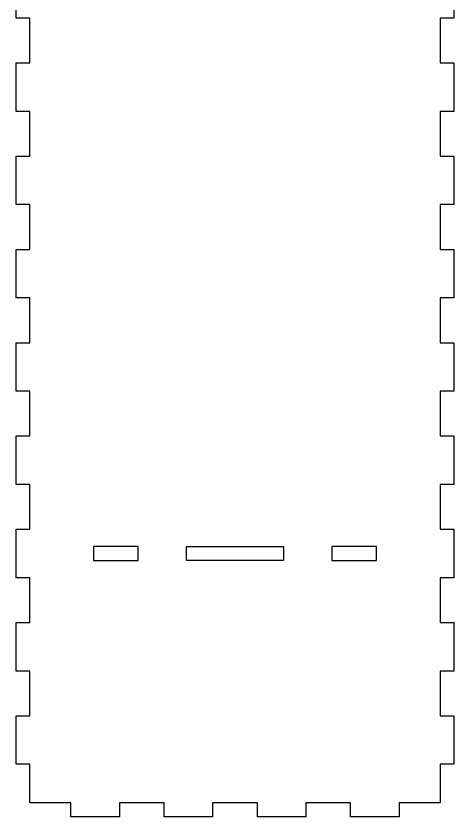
# Model space of a CAD drawing. Extents: x -338 to 50, y -399 to 300.
# Drawn here: x -44 to 50, y -33 to 138.7 of the extents above; entities that cross this region are included whole.
import ezdxf

# ---------------------------------------------------------------- set-up
doc = ezdxf.new("R2010")
doc.units = 0
doc.layers.add('LAYER_1', color=7, linetype='CONTINUOUS')

msp = doc.modelspace()

# ---------------------------------------------------------------- linework, layer by layer
at = {"layer": 'LAYER_1', "color": 250}
msp.add_lwpolyline([(50.0095, 148.656), (50.0095, 138.256), (47.0095, 138.256), (47.0095, 128.656), (50.0095, 128.656), (50.0095, 118.2561), (47.0095, 118.2561), (47.0095, 108.6561), (50.0095, 108.6561), (50.0095, 98.2561), (47.0095, 98.2561), (47.0095, 88.6561), (50.0095, 88.6561), (50.0095, 78.2561), (47.0095, 78.2561), (47.0095, 68.6561), (50.0095, 68.6561), (50.0095, 58.2561), (47.0095, 58.2561), (47.0095, 48.6561), (50.0095, 48.6561), (50.0095, 38.2561), (47.0095, 38.2561), (47.0095, 28.6561), (50.0095, 28.6561), (50.0095, 18.2561), (47.0095, 18.2561), (47.0095, 8.6561), (50.0095, 8.6561), (50.0095, -1.7439), (47.0095, -1.7439), (47.0095, -11.3439), (50.0095, -11.3439), (50.0095, -21.7439), (47.0095, -21.7439), (47.0095, -30.0439), (38.2095, -30.0439), (38.2095, -33.0439), (38.2095, -33.0439), (27.8095, -33.0439), (27.8095, -30.0439), (18.2095, -30.0439), (18.2095, -33.0439), (7.8095, -33.0439), (7.8095, -30.0439), (-1.7905, -30.0439), (-1.7905, -33.0439), (-12.1905, -33.0439), (-12.1905, -30.0439), (-21.7905, -30.0439), (-21.7905, -33.0439), (-32.1905, -33.0439), (-32.1905, -30.0439), (-40.9905, -30.0439), (-40.9905, -21.7439), (-43.9905, -21.7439), (-43.9905, -11.3439), (-40.9905, -11.3439), (-40.9905, -1.7439), (-43.9905, -1.7439), (-43.9905, 8.6561), (-40.9905, 8.6561), (-40.9905, 18.2561), (-43.9905, 18.2561), (-43.9905, 28.6561), (-40.9905, 28.6561), (-40.9905, 38.2561), (-43.9905, 38.2561), (-43.9905, 48.6561), (-40.9905, 48.6561), (-40.9905, 58.2561), (-43.9905, 58.2561), (-43.9905, 68.6561), (-40.9905, 68.6561), (-40.9905, 78.2561), (-43.9905, 78.2561), (-43.9905, 88.6561), (-40.9905, 88.6561), (-40.9905, 98.2561), (-43.9905, 98.2561), (-43.9905, 108.6561), (-40.9905, 108.6561), (-40.9905, 118.2561), (-43.9905, 118.2561), (-43.9905, 128.656), (-40.9905, 128.656), (-40.9905, 138.256), (-43.9905, 138.256), (-43.9905, 148.656)], dxfattribs=at)
at = {"layer": 'LAYER_1', "color": 20}
for points in [[(-27.3727, 24.9561), (-27.3727, 21.9561), (-17.7727, 21.9561), (-17.7727, 24.9561), (-27.3727, 24.9561)], [(13.3917, 24.9561), (13.3917, 21.9561), (-7.3727, 21.9561), (-7.3727, 24.9561), (13.3917, 24.9561)], [(23.7917, 24.9561), (23.7917, 21.9561), (33.3917, 21.9561), (33.3917, 24.9561), (23.7917, 24.9561)]]:
    msp.add_lwpolyline(points, close=True, dxfattribs=at)

doc.saveas('drawing.dxf')
